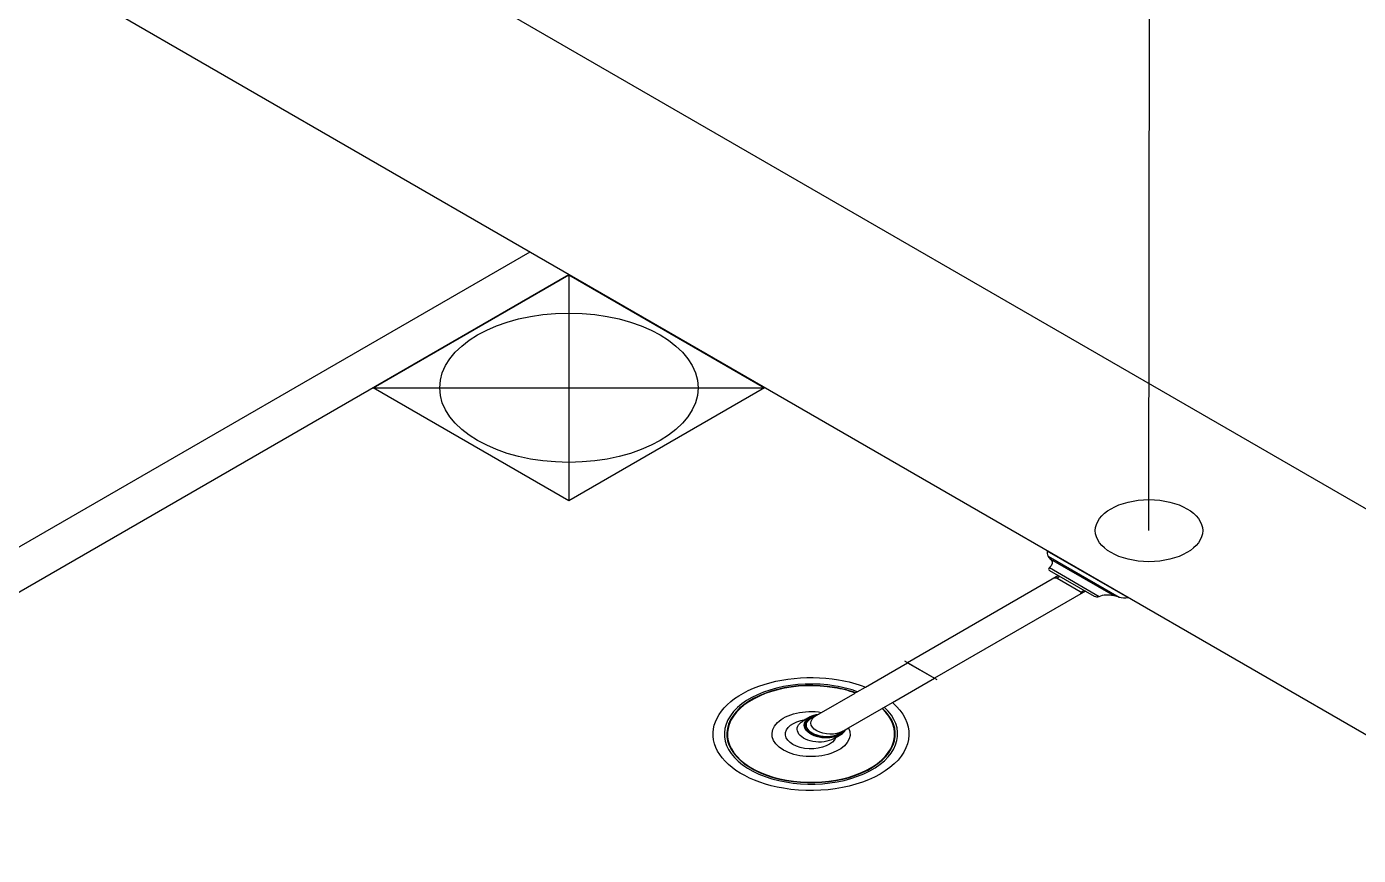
# Model space of a CAD drawing. Header units: millimetres. Extents: x 474.7 to 528.3, y 13.1 to 23.5.
# Drawn here: x 512.89 to 513.611, y 19.193 to 19.642 of the extents above; entities that cross this region are included whole.
import ezdxf

# ---------------------------------------------------------------- set-up
doc = ezdxf.new("R2010")
doc.units = ezdxf.units.MM
doc.header["$LTSCALE"] = 2.5
doc.linetypes.add('DASHDOT', pattern=[1, 0.5, -0.25, 0, -0.25])
doc.linetypes.add('HIDDEN2', pattern=[0.1875, 0.125, -0.0625])
for name, color, linetype in [('EIXO', 253, 'Continuous'), ('I-AGUA FRIA', 5, 'Continuous'), ('I-ARQ', 8, 'Continuous')]:
    doc.layers.add(name, color=color, linetype=linetype)

# ---------------------------------------------------------------- blocks, each defined once
blk = doc.blocks.new('*U34')
at = {"color": 8, "extrusion": (0, 0.816497, 0.57735)}
blk.add_circle((0.00115, -4.25672, -3.01032), 0.02909, dxfattribs=at)
at = {"layer": 'EIXO', "linetype": 'HIDDEN2'}
blk.add_line((-0.00115, -0.0003, -2.96532), (0, 0.96404), dxfattribs=at)

msp = doc.modelspace()

# ---------------------------------------------------------------- linework, layer by layer
at = {"layer": 'I-ARQ', "extrusion": (0, 0.816497, 0.57735)}
for p, q in [((514.98302, 18.59069, 20.09201), (510.77927, 21.01773, 16.65966)), ((514.87695, 18.52945, 20.17861), (510.82877, 20.86667, 16.87328)), ((513.16222, 19.51946, 18.77854), (512.30662, 19.02547, 19.47713)), ((513.18343, 19.50721, 18.79586), (512.32783, 19.01323, 19.49445)), ((513.07737, 19.44597, 18.88246), (513.18343, 19.50721, 18.79586)), ((513.18343, 19.50721, 18.79586), (513.2895, 19.44597, 18.88246)), ((513.18343, 19.50721, 18.79586), (513.18343, 19.38473, 18.96906)), ((513.18343, 19.38473, 18.96906), (513.07737, 19.44597, 18.88246)), ((513.07737, 19.44597, 18.88246), (513.2895, 19.44597, 18.88246)), ((513.2895, 19.44597, 18.88246), (513.18343, 19.38473, 18.96906))]:
    msp.add_line(p, q, dxfattribs=at)
at = {"layer": 'I-ARQ', "ltscale": 0.200747, "extrusion": (0, 0.816497, 0.57735), "elevation": 26.77936}
msp.add_lwpolyline([(-513.48157, 4.38665, 0.164371), (-513.48635, 4.38718), (-513.44267, 4.3435, 0.164371), (-513.4432, 4.34828)], format="xyb", dxfattribs=at)
at = {"layer": 'I-ARQ', "extrusion": (0, 0.816497, 0.57735), "elevation": 26.77936}
msp.add_lwpolyline([(-513.4432, 4.34828), (-513.48157, 4.38665), (-513.4785, 4.38521), (-513.44463, 4.35134)], close=True, dxfattribs=at)
for points in [[(-513.44463, 4.35134, -0.280777), (-513.44376, 4.35911)], [(-513.44376, 4.35911, 0.377188), (-513.44393, 4.36175), (-513.4681, 4.38591, 0.377188), (-513.47073, 4.38608)], [(-513.47073, 4.38608, -0.280777), (-513.4785, 4.38521)], [(-513.35875, 4.48571, -0.700978), (-513.29971, 4.56611, -1), (-513.32958, 4.46429, -0.07613), (-513.34413, 4.47109)], [(-513.33972, 4.47551, 0.06962), (-513.32786, 4.47015, 5.480122), (-513.35434, 4.49013)], [(-513.33502, 4.50944, -3.836175), (-513.3204, 4.49483)], [(-513.32815, 4.51833, -1.802734), (-513.31152, 4.50169)]]:
    msp.add_lwpolyline(points, format="xyb", dxfattribs=at)
at = {"layer": 'I-ARQ', "ltscale": 0.352288, "extrusion": (0, 0.816497, 0.57735), "elevation": 26.77936}
msp.add_lwpolyline([(-513.44376, 4.35911), (-513.47073, 4.38608)], dxfattribs=at)
at = {"layer": 'I-ARQ', "extrusion": (0, 0.816497, 0.57735), "elevation": 26.77936}
for points in [[(-513.44871, 4.36652), (-513.36694, 4.44829)], [(-513.46332, 4.38114), (-513.38156, 4.4629)]]:
    msp.add_lwpolyline(points, dxfattribs=at)
at = {"layer": 'I-ARQ', "ltscale": 0.025813, "extrusion": (0, 0.816497, 0.57735), "elevation": 26.77936}
msp.add_lwpolyline([(-513.44779, 4.3689), (-513.44579, 4.36943)], dxfattribs=at)
at = {"layer": 'I-ARQ', "ltscale": 0.242325, "extrusion": (0, 0.816497, 0.57735), "elevation": 26.77936}
msp.add_lwpolyline([(-513.44706, 4.36817), (-513.46168, 4.38279)], dxfattribs=at)
at = {"layer": 'I-ARQ', "ltscale": 0.029062, "extrusion": (0, 0.816497, 0.57735), "elevation": 26.77936}
for points in [[(-513.44944, 4.36725), (-513.44779, 4.3689)], [(-513.46259, 4.38041), (-513.46095, 4.38206), (-513.46041, 4.38405)]]:
    msp.add_lwpolyline(points, dxfattribs=at)
at = {"layer": 'I-ARQ', "ltscale": 0.218093, "extrusion": (0, 0.816497, 0.57735), "elevation": 26.77936}
msp.add_lwpolyline([(-513.44779, 4.3689), (-513.46014, 4.38125)], dxfattribs=at)
at = {"layer": 'I-ARQ', "ltscale": 0.06322, "extrusion": (0, 0.816497, 0.57735), "elevation": 26.77936}
for points in [[(-513.34413, 4.47109), (-513.36694, 4.44829)], [(-513.35875, 4.48571), (-513.38156, 4.4629)], [(-513.33972, 4.47551), (-513.34413, 4.47109)], [(-513.33502, 4.50944), (-513.35875, 4.48571)], [(-513.31369, 4.50154), (-513.3204, 4.49483)], [(-513.32831, 4.51616), (-513.33502, 4.50944)]]:
    msp.add_lwpolyline(points, dxfattribs=at)
at = {"layer": 'I-ARQ', "linetype": 'DASHDOT', "ltscale": 0.30975, "extrusion": (0, 0.816497, 0.57735), "elevation": 26.77936}
msp.add_lwpolyline([(-513.38302, 4.46436), (-513.36548, 4.44682)], dxfattribs=at)
at = {"layer": 'I-ARQ', "ltscale": 0.258125, "extrusion": (0, 0.816497, 0.57735), "elevation": 26.77936}
msp.add_lwpolyline([(-513.36694, 4.44829), (-513.38156, 4.4629)], dxfattribs=at)
at = {"layer": 'I-ARQ', "ltscale": 0.06322, "extrusion": (0, 0.816497, 0.57735), "elevation": 26.77936}
for points in [[(-513.33972, 4.47551), (-513.33876, 4.47647, 0.067971), (-513.32749, 4.47142, 5.429636), (-513.35338, 4.49109)], [(-513.3204, 4.49483), (-513.33852, 4.47671, 0.067551), (-513.3274, 4.47174, 5.416932), (-513.35314, 4.49132)]]:
    msp.add_lwpolyline(points, format="xyb", dxfattribs=at)
at = {"layer": 'I-ARQ', "ltscale": 0.067121, "extrusion": (0, 0.816497, 0.57735), "elevation": 26.77936}
for points in [[(-513.31152, 4.50169), (-513.31023, 4.50298)], [(-513.31403, 4.49918), (-513.31152, 4.50169)]]:
    msp.add_lwpolyline(points, dxfattribs=at)
at = {"layer": 'I-ARQ', "ltscale": 0.067122, "extrusion": (0, 0.816497, 0.57735), "elevation": 26.77936}
msp.add_lwpolyline([(-513.32687, 4.51961), (-513.33075, 4.51573, 0.128945), (-513.3334, 4.51106)], format="xyb", dxfattribs=at)
at = {"layer": 'I-ARQ', "extrusion": (0, 0.816497, 0.57735)}
msp.add_circle((-513.18343, 4.19033, 26.77936), 0.07, dxfattribs=at)
msp.add_arc((-512.35612, 4.96815, 26.77936), 0.6, 135, 225, dxfattribs=at)
at = {"layer": 'I-ARQ', "extrusion": (5.55112e-17, -0.816497, -0.57735)}
for centre, major_axis, ratio, start_param, end_param in [((513.32235, 19.26286, 19.14143), (-0.00832, 0.0048, -0.00679), 0.939692, 3.141597, 6.283189), ((513.32247, 19.26292, 19.14133), (-0.00796, 0.0046, -0.0065), 0.939693, 2.733002, 6.691777), ((513.32458, 19.26414, 19.13961), (-0.00731, 0.00422, -0.00597), 0.939693, 3.141593, 6.283185)]:
    msp.add_ellipse(centre, major_axis=major_axis, ratio=ratio, start_param=start_param, end_param=end_param, dxfattribs=at)
at = {"layer": 'I-ARQ', "extrusion": (1.66533e-16, -0.816497, -0.57735)}
msp.add_ellipse((513.32247, 19.26292, 19.14133), major_axis=(-0.00789, 0.00456, -0.00644), ratio=0.939693, start_param=2.754135, end_param=6.670643, dxfattribs=at)
at = {"layer": 'I-ARQ', "extrusion": (2.77556e-16, -0.816497, -0.57735)}
msp.add_ellipse((513.32239, 19.26288, 19.1414), major_axis=(0.00746, -0.00431, 0.00609), ratio=0.939693, start_param=1.070796, end_param=3.141564, dxfattribs=at)
at = {"layer": 'I-ARQ', "extrusion": (2.77556e-17, -0.816497, -0.57735)}
msp.add_ellipse((513.32235, 19.26286, 19.14143), major_axis=(-0.00831, 0.00481, -0.0068), ratio=0.942388, start_param=-0.000819, end_param=0.496805, dxfattribs=at)
at = {"layer": 'I-ARQ', "extrusion": (1.38778e-16, -0.816497, -0.57735)}
msp.add_ellipse((513.32239, 19.26288, 19.1414), major_axis=(-0.00746, 0.00431, -0.00609), ratio=0.939693, start_param=-0.000029, end_param=0.199444, dxfattribs=at)
at = {"layer": 'I-ARQ', "extrusion": (0, -0.816497, -0.57735)}
for centre, major_axis, ratio, start_param, end_param in [((513.32199, 19.26265, 19.14172), (0.01021, 0), 1, 3.953679, 4.114696), ((513.31855, 19.26066, 19.14453), (-0.00832, 0.0048, -0.00679), 0.939693, 4.212389, 6.283156), ((513.32199, 19.26265, 19.14172), (0, 0.0059, -0.00834), 1, 2.168494, 2.329509)]:
    msp.add_ellipse(centre, major_axis=major_axis, ratio=ratio, start_param=start_param, end_param=end_param, dxfattribs=at)
at = {"layer": 'I-ARQ', "extrusion": (1.11022e-16, -0.816497, -0.57735)}
msp.add_ellipse((513.32239, 19.26288, 19.1414), major_axis=(0.00746, -0.00431, 0.00609), ratio=0.939693, start_param=-0.000029, end_param=1.070796, dxfattribs=at)
at = {"layer": 'I-ARQ', "extrusion": (-8.32667e-17, -0.816497, -0.57735)}
msp.add_ellipse((513.32239, 19.26288, 19.1414), major_axis=(-0.00746, 0.00431, -0.00609), ratio=0.939693, start_param=2.942153, end_param=3.141564, dxfattribs=at)
at = {"layer": 'I-ARQ', "extrusion": (-2.77556e-17, -0.816497, -0.57735)}
msp.add_ellipse((513.31855, 19.26066, 19.14453), major_axis=(-0.00832, 0.0048, -0.00679), ratio=0.939693, start_param=3.141564, end_param=4.212389, dxfattribs=at)

# ---------------------------------------------------------------- block references
at = {"layer": 'I-AGUA FRIA'}
msp.add_blockref('*U34', (513.49891, 19.36887, 5.21361), dxfattribs=at)

doc.saveas('drawing.dxf')
